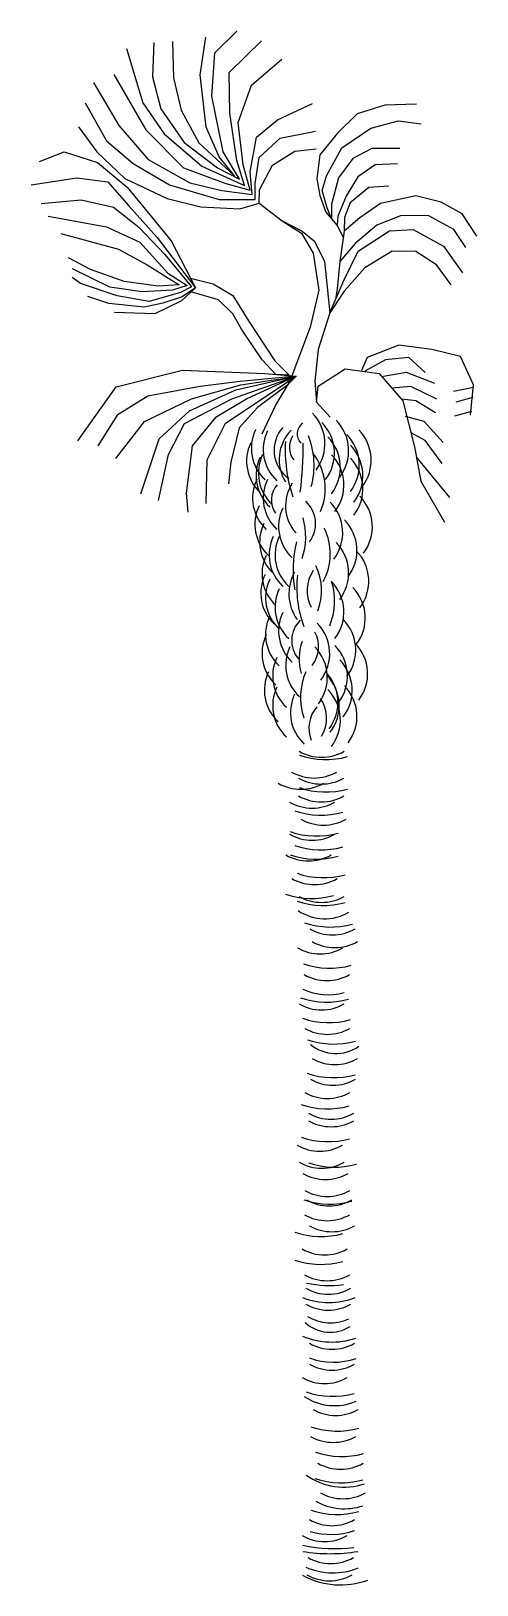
# Model space of a CAD drawing. Extents: x 2361 to 3296, y 853 to 4109.
import ezdxf

# ---------------------------------------------------------------- set-up
doc = ezdxf.new("R2010")
doc.units = 0
doc.header["$MEASUREMENT"] = 0
doc.layers.get('0').update_dxf_attribs({"linetype": 'CONTINUOUS'})

msp = doc.modelspace()

# ---------------------------------------------------------------- linework, layer by layer
at = {"color": 7, "linetype": 'Continuous'}
for p, q in [((3247.087422, 3354.957348), (3289.227644, 3363.202174)), ((3252.583973, 3332.055053), (3288.311553, 3342.132063)), ((3249.835698, 3302.740116), (3285.563277, 3312.817126)), ((3170.135743, 3215.253368), (3238.842627, 3131.889015))]:
    msp.add_line(p, q, dxfattribs=at)
at = {"color": 7, "linetype": 'Continuous', "flags": 128}
for points in [[(2618.476661, 4085.48302), (2615.728386, 4013.111769), (2633.13413, 3946.237069), (2682.603086, 3875.698002), (2752.226061, 3822.564678), (2798.030651, 3798.746292), (2764.135255, 3856.460074), (2740.316868, 3972.803731), (2746.729511, 4063.496817), (2792.5341, 4109.301406)], [(2561.678971, 4072.657735), (2595.574366, 3959.062354), (2640.462864, 3894.019837), (2719.246757, 3826.229046), (2809.023752, 3785.921007), (2792.5341, 3838.138239), (2777.876631, 3937.076151), (2776.96054, 4022.272687), (2844.751331, 4089.147387)], [(2657.868608, 4087.315204), (2659.700791, 4011.279586), (2676.190443, 3943.488794), (2712.834115, 3874.78191), (2787.953641, 3806.075026), (2755.890428, 3845.466973), (2728.407675, 3907.761214), (2715.58239, 4017.692228), (2727.491583, 4096.476122)], [(2535.112309, 4018.60832), (2601.987009, 3902.264664), (2680.770902, 3822.564678), (2769.631805, 3789.585374), (2820.932945, 3775.843997), (2806.275477, 3828.977321), (2795.282375, 3917.838224), (2823.68122, 3995.706025), (2886.891553, 4050.671532)], [(2492.055995, 4001.202576), (2545.189318, 3911.425581), (2606.567468, 3839.970422), (2694.512279, 3791.417558), (2761.386979, 3774.927906), (2824.597312, 3766.68308), (2820.932945, 3814.319852), (2833.75823, 3886.691103), (2877.730636, 3923.334775), (2951.017978, 3957.230171)], [(2474.650251, 3959.062354), (2519.538748, 3879.362369), (2575.420347, 3831.725596), (2651.455965, 3786.837099), (2755.890428, 3756.60607), (2831.009955, 3756.60607), (2831.009955, 3789.585374), (2839.254781, 3844.550881), (2883.227186, 3884.85892), (2957.430621, 3899.516388)], [(3169.290504, 3956.095986), (3103.331888, 3954.263803), (3044.702007, 3935.941965), (3003.477872, 3895.633922), (2966.834196, 3849.829327), (2960.192536, 3799.444283), (2967.063229, 3764.403781), (2979.430468, 3730.050337), (2991.311089, 3715.936785), (2981.949712, 3738.695956), (2971.414657, 3775.339627), (2980.575575, 3806.028702), (3012.638773, 3864.658579), (3074.016923, 3905.882709), (3131.730705, 3921.456269), (3179.367478, 3915.043627)], [(2460.908874, 3908.677306), (2499.384729, 3856.460074), (2558.014603, 3800.578476), (2646.875506, 3758.438254), (2717.414574, 3741.03251), (2798.946742, 3736.452051), (2839.254781, 3748.361244), (2840.170873, 3776.760089), (2867.653626, 3828.061229), (2914.374307, 3857.376166), (2959.262804, 3862.872717)], [(2378.689745, 3836.30599), (2430.906976, 3856.46001), (2500.529952, 3833.557715), (2562.824193, 3782.256575), (2655.349463, 3669.577286), (2705.734511, 3571.555465), (2676.419574, 3544.072712), (2620.537975, 3516.589958), (2536.257531, 3519.338234)], [(3134.221438, 3863.084056), (3075.591557, 3863.084056), (3036.199605, 3842.013942), (3005.968573, 3801.705899), (2991.311103, 3746.740386), (2991.311089, 3715.936785), (3003.220366, 3702.138141)], [(3129.641047, 3831.307097), (3082.92036, 3829.016868), (3046.276685, 3803.82434), (3022.00025, 3763.058251), (3004.594504, 3721.37607), (3003.220366, 3702.138141), (3015.931137, 3677.231895)], [(2361.284001, 3786.837034), (2457.473638, 3801.494503), (2522.516155, 3793.249677), (2565.572468, 3743.78072), (2626.034526, 3676.90602), (2705.734511, 3571.555465), (2677.793711, 3552.088515), (2637.485673, 3539.26323), (2598.551759, 3531.018411), (2524.348324, 3538.347145), (2480.375919, 3553.004614)], [(3111.319209, 3784.128365), (3069.178982, 3781.838135), (3030.245077, 3749.316873), (3018.335882, 3718.627795), (3017.648875, 3689.656381)], [(2382.354098, 3747.674077), (2466.634542, 3755.918903), (2534.425334, 3740.345343), (2587.558658, 3698.205121), (2641.608073, 3641.40743), (2697.489672, 3573.616638), (2674.587377, 3561.707445), (2608.628769, 3542.469517), (2541.754068, 3554.378711), (2464.802359, 3580.029281), (2447.396615, 3592.854566)], [(2839.254781, 3748.361244), (2888.008036, 3711.578106), (2928.316079, 3685.469488), (2952.592514, 3643.787306), (2964.501689, 3566.377528), (2946.179851, 3488.509718), (2904.039599, 3375.601408), (2874.724636, 3326.590486), (2845.409696, 3264.296238)], [(3296.14081, 3679.57937), (3264.993686, 3726.300057), (3221.021275, 3751.034538), (3167.887945, 3763.859824), (3093.684502, 3748.286262), (3050.628183, 3718.05523), (3017.648875, 3689.656381), (3008.71704, 3626.732326)], [(2397.011567, 3721.107415), (2519.767866, 3699.121212), (2589.390841, 3667.058), (2648.020715, 3602.015483), (2688.328754, 3576.364913), (2658.097725, 3566.287904), (2593.9713, 3562.623537), (2526.180508, 3572.700546), (2448.312707, 3611.176401)], [(3272.551505, 3656.047266), (3247.817024, 3693.607034), (3193.767602, 3722.921974), (3136.053813, 3722.005883), (3086.584851, 3702.767953), (3040.780256, 3664.292093), (3008.71704, 3626.732326), (3003.220489, 3569.018537), (2999.55613, 3546.631546)], [(2423.578228, 3685.379836), (2544.502344, 3652.400531), (2604.964402, 3619.421227), (2671.839102, 3577.281005), (2627.866696, 3574.53273), (2556.411537, 3584.609739), (2485.87247, 3609.344218), (2440.067881, 3634.078696)], [(2888.008036, 3711.578106), (2929.690122, 3689.763652), (2955.569717, 3668.693539), (2976.410802, 3626.324287), (2987.403811, 3518.683469), (2963.585422, 3441.73175), (2956.256686, 3375.773134), (2959.434589, 3331.597015)], [(3242.306187, 3577.427962), (3211.159062, 3619.568189), (3168.102743, 3647.050946), (3118.633781, 3647.967038), (3060.919992, 3613.155546), (3017.863673, 3564.602675), (2987.403811, 3518.683469), (3016.961867, 3586.424283), (3047.1929, 3647.802439), (3113.151516, 3690.858758), (3162.620478, 3693.607034), (3225.830818, 3658.795542), (3266.138862, 3602.913937)], [(2695.428408, 3591.823993), (2742.836159, 3579.685772), (2784.518335, 3555.40934), (2817.497632, 3502.276028), (2872.463139, 3417.995584), (2902.236124, 3387.993605), (2874.753371, 3389.825789), (2845.896479, 3420.514863), (2802.840169, 3484.64128), (2784.518333, 3516.704492), (2754.287304, 3546.019429), (2696.115487, 3562.623599)], [(3282.815002, 3304.5723), (3289.227644, 3367.782633), (3261.744891, 3427.328599), (3201.282833, 3441.986067), (3132.57595, 3451.146985), (3065.701249, 3425.496415), (3053.792056, 3398.013661)], [(3187.541487, 3393.891265), (3153.646091, 3425.038386), (3104.177135, 3420.457927), (3061.120821, 3396.639541)], [(2459.248515, 3250.522783), (2539.864592, 3364.118164), (2679.110543, 3398.929651), (2851.335798, 3391.600917), (2917.294406, 3386.104366), (2800.034638, 3374.653255), (2715.754194, 3364.576246), (2605.82318, 3344.422227), (2541.696755, 3304.114188), (2501.388716, 3239.987763)], [(2988.749526, 3300.449895), (2959.434589, 3331.597015), (2963.098956, 3365.492411), (3019.896646, 3401.219991), (3091.351805, 3392.059073), (3140.820762, 3334.345291), (3165.55524, 3238.155653), (3178.380525, 3165.784403), (3227.849508, 3080.129812)], [(3207.695506, 3370.988971), (3148.14954, 3393.891265), (3095.932309, 3384.730347)], [(2538.948479, 3213.421102), (2599.410537, 3291.288903), (2697.432358, 3338.925676), (2800.950729, 3368.240613), (2911.797835, 3384.730265)], [(2591.165711, 3139.217667), (2629.641566, 3254.645232), (2693.767991, 3313.275106), (2790.87372, 3357.247512), (2917.294406, 3386.104366)], [(2628.210137, 3125.676704), (2649.738294, 3221.866341), (2683.175644, 3286.908858), (2782.571595, 3338.668036), (2917.294406, 3386.104366), (2814.749295, 3339.097433), (2746.958503, 3298.789395), (2699.321731, 3240.159521), (2686.496446, 3141.221608), (2690.160813, 3100.91357)], [(2728.636668, 3119.235406), (2730.468851, 3210.844584), (2768.944706, 3287.796294), (2917.294406, 3386.104366), (2897.197555, 3365.893119), (2836.277451, 3320.546576), (2797.343539, 3277.948316), (2779.937795, 3205.577065), (2775.357336, 3160.688568)], [(3212.275965, 3338.009667), (3157.310458, 3364.576328), (3117.918511, 3360.911961)], [(3209.52769, 3309.610821), (3168.30356, 3334.345299), (3138.988622, 3338.009667)], [(3225.10125, 3247.31658), (3185.709303, 3291.288986), (3146.317357, 3301.365995)], [(3223.269067, 3203.344174), (3187.541487, 3250.980947), (3158.22655, 3267.470599)]]:
    msp.add_lwpolyline(points, dxfattribs=at)
at = {"color": 7, "linetype": 'Continuous'}
for centre, radius, start, end in [((2886.3101, 3244.6844), 91.141754, 322.592741, 44.55983), ((2936.0253, 3229.7703), 91.141754, 322.592741, 44.55983), ((2912.5059, 3235.0863), 89.405281, 154.3168, 227.251776), ((2937.3635, 3232.6006), 89.405281, 154.3168, 227.251776), ((2942.8557, 3230.8889), 72.007133, 138.283914, 234.981092), ((2969.3357, 3211.2076), 87.993134, 135.704534, 212.064673), ((2945.2357, 3237.2697), 42.339916, 145.797764, 218.607216), ((2947.0776, 3264.9608), 27.809799, 124.699597, 223.070075), ((2784.9477, 3199.1714), 169.790756, 344.86387, 21.380234), ((2906.1963, 3224.7985), 91.141754, 322.592741, 44.55983), ((2918.6247, 3194.9692), 91.141754, 322.592741, 44.55983), ((2958.3968, 3199.9409), 91.141754, 322.592741, 44.55983), ((2983.2544, 3209.884), 91.141754, 322.592741, 44.55983), ((2902.5628, 3207.743), 89.405281, 154.3168, 227.251776), ((3188.8732, 3229.7191), 294.77005, 176.156057, 199.033164), ((2289.5813, 3230.601), 642.059021, 352.18054, 1.340118), ((2857.5507, 3150.4636), 120.489792, 336.6388, 37.834945), ((2965.8542, 3177.569), 91.141754, 322.592741, 44.55983), ((2922.4491, 3177.9137), 89.405281, 154.3168, 227.251776), ((2927.4204, 3182.8854), 89.405281, 154.3168, 227.251776), ((2926.0821, 3157.6828), 91.141754, 322.592741, 44.55983), ((2965.8542, 3150.2257), 91.141754, 322.592741, 44.55983), ((2914.9916, 3130.6845), 89.405281, 154.3168, 227.251776), ((2937.3635, 3130.6845), 89.405281, 154.3168, 227.251776), ((2913.9416, 3126.2784), 48.864246, 138.432635, 214.184764), ((2980.8717, 3114.6419), 86.064468, 146.634777, 221.536165), ((2985.7405, 3070.6812), 91.141754, 322.592741, 44.55983), ((2919.9634, 3075.9979), 89.405281, 154.3168, 227.251776), ((2969.6786, 3071.0266), 89.405281, 154.3168, 227.251776), ((2893.8396, 3077.1411), 63.833439, 323.248262, 47.140412), ((2923.5965, 3058.2524), 91.141754, 322.592741, 44.55983), ((2929.9065, 3038.7115), 89.405281, 154.3168, 227.251776), ((2796.6462, 3049.7148), 140.471893, 341.08549, 16.310729), ((2867.1695, 3013.7632), 121.460983, 331.54562, 26.478989), ((2953.4254, 3020.966), 91.141754, 322.592741, 44.55983), ((2949.7923, 3011.3679), 89.405281, 154.3168, 227.251776), ((2962.2211, 3011.3679), 89.405281, 154.3168, 227.251776), ((3153.3955, 2979.5972), 242.816116, 165.852347, 189.742345), ((2936.0253, 2973.7369), 91.141754, 322.592741, 44.55983), ((2934.8779, 2971.5962), 89.405281, 154.3168, 227.251776), ((2978.283, 2956.3367), 91.141754, 322.592741, 44.55983), ((2932.3918, 2931.8237), 89.405281, 154.3168, 227.251776), ((2995.1638, 2929.7636), 93.215897, 150.586383, 215.138504), ((3150.6741, 2943.3356), 232.266846, 173.553631, 200.696383), ((3016.2815, 2937.165), 76.139412, 146.607483, 207.667698), ((2854.1751, 2937.0683), 116.419617, 338.332511, 26.3423), ((2942.3349, 2921.881), 89.405281, 154.3168, 227.251776), ((2962.2211, 2901.9947), 89.405281, 154.3168, 227.251776), ((2861.3775, 2914.8704), 136.283813, 337.71063, 17.517852), ((2926.0821, 2891.7066), 91.141754, 322.592741, 44.55983), ((2970.826, 2879.2778), 91.141754, 322.592741, 44.55983), ((2942.3349, 2844.8221), 89.405281, 154.3168, 227.251776), ((2969.6786, 2852.2795), 89.405281, 154.3168, 227.251776), ((2967.1127, 2832.1418), 59.452194, 134.19285, 220.354228), ((2896.2532, 2804.705), 91.141754, 322.592741, 44.55983), ((2950.9397, 2812.1625), 91.141754, 322.592741, 44.55983), ((2934.8779, 2805.0504), 89.405281, 154.3168, 227.251776), ((2900.7311, 2819.3047), 63.560089, 321.945311, 28.527282), ((2984.5931, 2780.1928), 89.405281, 154.3168, 227.251776), ((3034.3072, 2793.5217), 111.05616, 160.636118, 196.090486), ((2891.2814, 2754.9898), 91.141754, 322.592741, 44.55983), ((2933.5392, 2757.4759), 91.141754, 322.592741, 44.55983), ((2975.7973, 2762.4473), 91.141754, 322.592741, 44.55983), ((2957.2494, 2757.8209), 89.405281, 154.3168, 227.251776), ((2943.4823, 2727.6469), 91.141754, 322.592741, 44.55983), ((2939.8492, 2727.9915), 89.405281, 154.3168, 227.251776), ((3059.4313, 2713.3534), 133.2733, 156.448925, 198.969889), ((2913.6533, 2702.7893), 91.141754, 322.592741, 44.55983), ((2916.139, 2695.3319), 91.141754, 322.592741, 44.55983), ((2953.4254, 2672.9603), 91.141754, 322.592741, 44.55983), ((2957.2494, 2695.6765), 89.405281, 154.3168, 227.251776), ((2994.5362, 2680.7624), 89.405281, 154.3168, 227.251776), ((2908.3538, 2669.5132), 72.557465, 328.312481, 34.481903), ((2918.6247, 2665.5029), 91.141754, 322.592741, 44.55983), ((3011.6723, 2648.9356), 67.713058, 139.170049, 201.905532), ((2970.5759, 2683.0327), 95.5382, 240.255104, 299.744877), ((2978.8385, 2752.5336), 169.876984, 251.095229, 285.567973), ((2954.776, 2639.5823), 95.5382, 240.255104, 299.744877), ((2969.7469, 2626.8474), 95.5382, 240.255104, 299.744877), ((2927.1255, 2615.8823), 95.5382, 240.255104, 299.744877), ((2978.8385, 2684.599), 169.876984, 251.095229, 285.567973), ((2950.8259, 2576.3823), 95.5382, 240.255104, 299.744877), ((2969.1336, 2636.0746), 169.876984, 251.095229, 285.567973), ((2969.7469, 2589.3995), 95.5382, 240.255104, 299.744877), ((2974.526, 2540.8317), 95.5382, 240.255104, 299.744877), ((2950.8259, 2509.2319), 95.5382, 240.255104, 299.744877), ((2959.4286, 2592.4029), 169.876984, 251.095229, 285.567973), ((2942.9258, 2465.7819), 95.5382, 240.255104, 299.744877), ((2959.4286, 2543.8782), 169.876984, 251.095229, 285.567973), ((2969.1336, 2563.2881), 169.876984, 251.095229, 285.567973), ((2955.7041, 2416.2047), 95.5382, 240.255104, 299.744877), ((2973.9859, 2505.0587), 169.876984, 251.095229, 285.567973), ((2949.7233, 2461.3863), 169.876984, 251.095229, 285.567973), ((2973.9859, 2446.8294), 169.876984, 251.095229, 285.567973), ((2970.5759, 2378.8812), 95.5382, 240.255104, 299.744877), ((2977.1549, 2349.0007), 99.88401, 235.871844, 300.433073), ((2989.6341, 2401.5939), 169.876984, 251.095229, 285.567973), ((2993.1516, 2310.8839), 95.5382, 240.255104, 299.744877), ((2967.4065, 2271.0953), 95.5382, 240.255104, 299.744877), ((2998.226, 2284.0807), 95.5382, 240.255104, 299.744877), ((2987.1915, 2315.2921), 169.876984, 251.095229, 285.567973), ((2981.4493, 2214.9244), 95.5382, 240.255104, 299.744877), ((2983.9658, 2216.9348), 127.091751, 245.5858, 285.266338), ((2970.5759, 2153.7299), 95.5382, 240.255104, 299.744877), ((2981.4923, 2244.2637), 169.876984, 251.095229, 285.567973), ((2985.4004, 2201.2757), 169.876984, 251.095229, 285.567973), ((2982.4261, 2102.3798), 95.5382, 240.255104, 299.744877), ((2996.1476, 2156.3337), 169.876984, 251.095229, 285.567973), ((3000.3359, 2050.5095), 83.838211, 230.465831, 305.129102), ((2998.226, 2039.1798), 95.5382, 240.255104, 299.744877), ((2995.1705, 2085.9894), 169.876984, 251.095229, 285.567973), ((2994.2759, 1995.7294), 95.5382, 240.255104, 299.744877), ((2982.4695, 2020.5299), 169.876984, 251.095229, 285.567973), ((2982.4261, 1968.0793), 95.5382, 240.255104, 299.744877), ((2990.3262, 1924.629), 95.5382, 240.255104, 299.744877), ((2990.3262, 1908.8291), 95.5382, 240.255104, 299.744877), ((2983.6908, 1951.8794), 169.876984, 251.095229, 285.567973), ((2966.6262, 1857.4789), 95.5382, 240.255104, 299.744877), ((2970.5759, 1821.9287), 95.5382, 240.255104, 299.744877), ((2998.2481, 1898.5024), 169.876984, 251.095229, 285.567973), ((2978.476, 1798.2286), 95.5382, 240.255104, 299.744877), ((2982.4261, 1762.6784), 95.5382, 240.255104, 299.744877), ((2988.5431, 1820.8636), 169.876984, 251.095229, 285.567973), ((2981.9624, 1711.8743), 95.5382, 240.255104, 299.744877), ((2986.3758, 1742.9284), 95.5382, 240.255104, 299.744877), ((2992.2287, 1688.7749), 95.5382, 240.255104, 299.744877), ((2969.1336, 1752.929), 169.876984, 251.095229, 285.567973), ((2969.1336, 1694.6997), 169.876984, 251.095229, 285.567973), ((2976.8292, 1640.0096), 95.5382, 240.255104, 299.744877), ((2981.9624, 1586.1107), 95.5382, 240.255104, 299.744877), ((2984.529, 1557.8782), 95.5382, 240.255104, 299.744877), ((2986.3453, 1707.608), 227.028717, 257.882293, 277.65539), ((2985.732, 1595.9144), 151.050568, 248.59053, 291.409362), ((2984.529, 1524.5124), 95.5382, 240.255104, 299.744877), ((2988.6212, 1461.0511), 78.436935, 227.956051, 302.314941), ((2989.0583, 1496.6147), 94.146545, 239.100625, 294.244471), ((2991.5945, 1519.6356), 157.571869, 247.224021, 288.61076), ((2992.2287, 1442.381), 95.5382, 240.255104, 299.744877), ((2995.2437, 1465.8449), 146.026367, 249.773622, 289.044962), ((2992.2287, 1398.7488), 95.5382, 240.255104, 299.744877), ((2976.8292, 1370.5163), 95.5382, 240.255104, 299.744877), ((2997.5518, 1342.4455), 113.750053, 236.084277, 293.335639), ((2993.3958, 1418.1104), 169.876984, 251.095229, 285.567973), ((2999.9285, 1303.7847), 95.5382, 240.255104, 299.744877), ((3003.1007, 1345.3235), 169.876984, 251.095229, 285.567973), ((2994.7953, 1247.3193), 95.5382, 240.255104, 299.744877), ((3012.8053, 1291.9465), 169.876984, 251.095229, 285.567973), ((3010.1949, 1190.8542), 95.5382, 240.255104, 299.744877), ((3016.9004, 1192.8187), 134.963257, 234.278006, 288.936123), ((3011.5125, 1236.8508), 169.876984, 251.095229, 285.567973), ((3015.3281, 1129.2555), 95.5382, 240.255104, 299.744877), ((3003.1007, 1170.6352), 169.876984, 251.095229, 285.567973), ((3018.4537, 1134.5113), 121.783524, 240.300525, 288.555019), ((2992.2287, 1072.7904), 95.5382, 240.255104, 299.744877), ((2976.8292, 1039.4246), 95.5382, 240.255104, 299.744877), ((2990.5045, 1113.1071), 154.252426, 253.352088, 288.623478), ((2988.6076, 1258.3236), 339.812805, 260.240668, 279.759361), ((2998.8232, 1249.6382), 320.575409, 257.786882, 277.047182), ((2994.1127, 1017.4166), 139.08374, 245.95877, 292.356211), ((2989.6621, 993.22592), 95.5382, 240.255104, 299.744877), ((3010.3382, 1020.7212), 167.636597, 241.442246, 289.811883), ((2987.0956, 957.29356), 95.5382, 240.255104, 299.744877)]:
    msp.add_arc(centre, radius, start, end, dxfattribs=at)

doc.saveas('drawing.dxf')
